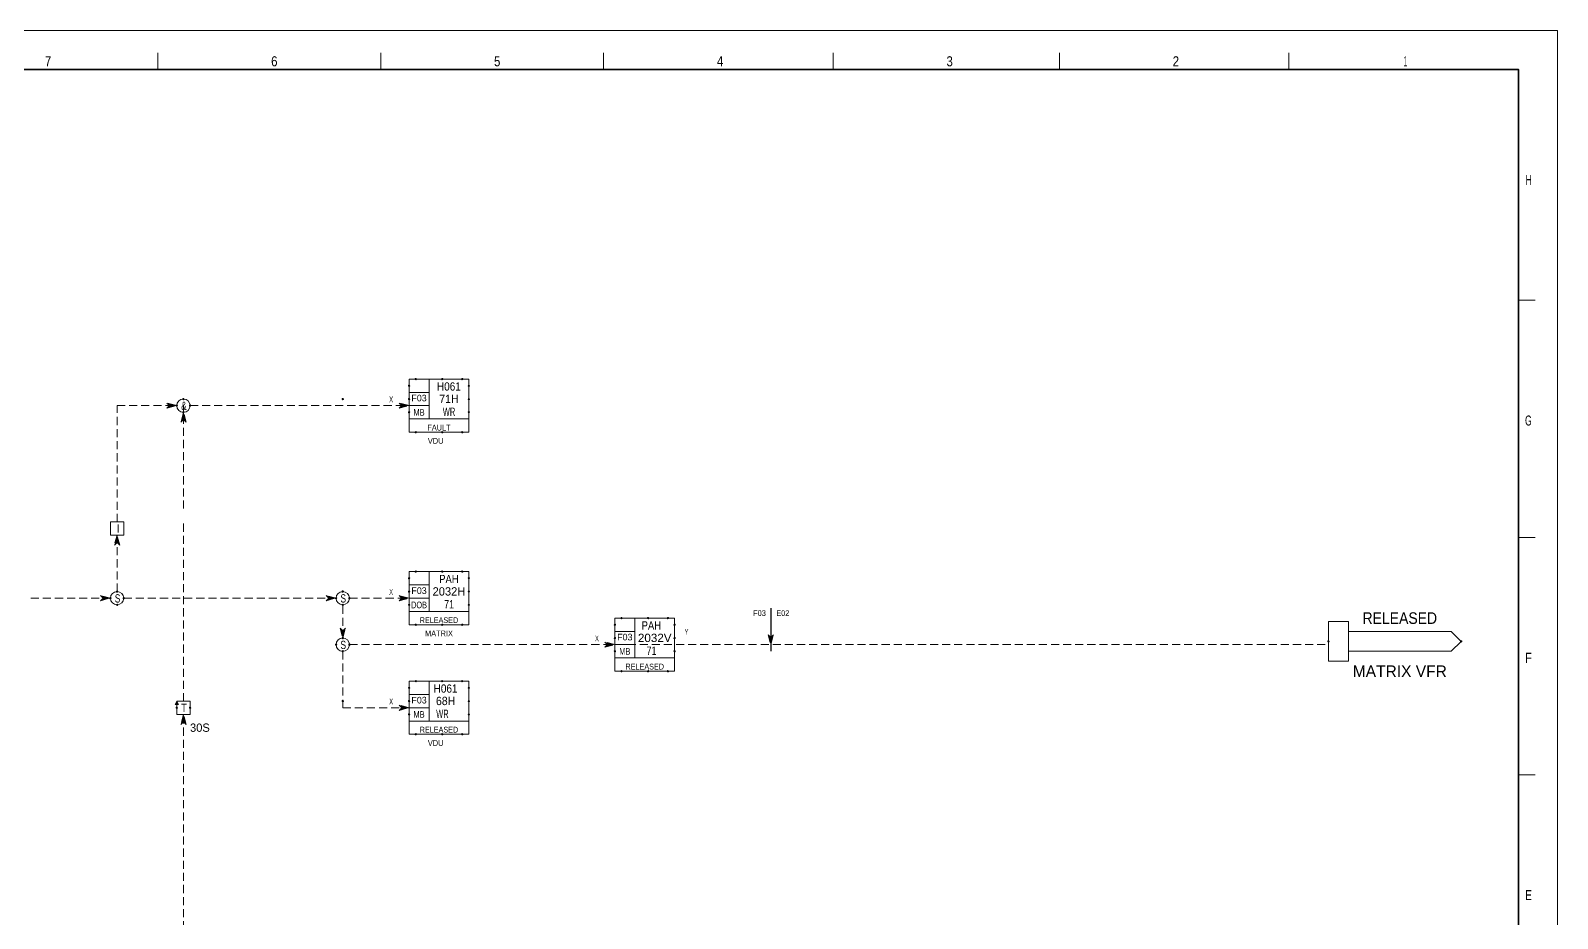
# Model space of a CAD drawing. Header units: millimetres. Extents: x 0 to 841, y 0 to 594.
# Drawn here: x 380.9 to 841, y 326.5 to 594 of the extents above; entities that cross this region are included whole.
import ezdxf
from ezdxf.enums import TextEntityAlignment as Align

# ---------------------------------------------------------------- set-up
doc = ezdxf.new("R2010")
doc.units = ezdxf.units.MM
doc.header["$LTSCALE"] = 0.81
doc.header["$PDMODE"] = 32
doc.header["$PDSIZE"] = 0.405
doc.linetypes.add('MEDIUM_DASHED', pattern=[4.5, 3, -1.5])
for name, color, linetype, lineweight in [('1', 7, 'Continuous', 13), ('46', 7, 'MEDIUM_DASHED', 13), ('48', 7, 'Continuous', 13), ('49', 7, 'Continuous', 13), ('50', 7, 'Continuous', 13), ('9', 7, 'Continuous', 13)]:
    doc.layers.add(name, color=color, linetype=linetype, lineweight=lineweight)
doc.layers.add('45', color=7, linetype='Continuous')

msp = doc.modelspace()

# ---------------------------------------------------------------- linework, layer by layer
at = {"layer": '1'}
for p, q in [((419.2969, 587.2614), (419.2969, 582.2276)), ((419.2969, 587.2614), (419.2969, 582.2276)), ((486.4551, 587.2614), (486.4551, 582.2276)), ((486.4551, 587.2614), (486.4551, 582.2276)), ((553.6134, 587.2614), (553.6134, 582.2276)), ((553.6134, 587.2614), (553.6134, 582.2276)), ((622.7764, 587.2614), (622.7764, 582.2276)), ((622.7764, 587.2614), (622.7764, 582.2276)), ((690.937, 587.2614), (690.937, 582.2276)), ((690.937, 587.2614), (690.937, 582.2276)), ((760.1, 587.2614), (760.1, 582.2276)), ((760.1, 587.2614), (760.1, 582.2276)), ((834.2748, 512.7606), (829.263, 512.7606)), ((834.2748, 512.7606), (829.263, 512.7606)), ((834.2748, 441.2795), (829.263, 441.2795)), ((834.2748, 441.2795), (829.263, 441.2795)), ((834.2748, 369.7992), (829.263, 369.7992)), ((834.2748, 369.7992), (829.263, 369.7992))]:
    msp.add_line(p, q, dxfattribs=at)
at = {"layer": '1', "lineweight": 25}
msp.add_line((604, 420), (604, 407), dxfattribs=at)
at = {"layer": '1', "lineweight": 35}
msp.add_lwpolyline([(829.263, 112.0142), (829.263, 582.2276), (10.3331, 582.2276), (10.3331, 10.3819)], dxfattribs=at)
msp.add_lwpolyline([(829.263, 112.0142), (829.263, 582.2276), (10.3331, 582.2276), (10.3331, 10.3819)], dxfattribs=at)
at = {"layer": '46'}
for p, q in [((407, 446), (407, 481)), ((427, 450), (427, 481)), ((429, 481), (495, 481)), ((407, 425), (407, 442)), ((427, 392), (427, 446)), ((381, 423), (405, 423)), ((409, 423), (473, 423)), ((475, 411), (475, 421)), ((475, 411), (475, 421)), ((477, 423), (495, 423)), ((475, 390), (475, 407)), ((477, 409), (772, 409)), ((427, 254), (427, 388)), ((475, 390), (495, 390))]:
    msp.add_line(p, q, dxfattribs=at)
msp.add_lwpolyline([(407, 481), (425, 481), (422, 481.8), (422.8, 481), (422, 480.2), (425, 481)], dxfattribs=at)
for points in [[(424.6, 481), (422.4, 481.6), (423, 481), (422.4, 480.4)], [(424.2, 481), (422.8, 481.4), (423.2, 481), (422.8, 480.6)], [(423.8, 481), (423.2, 481.2), (423.4, 481), (423.2, 480.8)], [(427, 479), (426.2, 476), (427, 476.8), (427.8, 476)], [(427, 478.6), (426.4, 476.4), (427, 477), (427.6, 476.4)], [(495, 481), (492, 481.8), (492.8, 481), (492, 480.2)], [(494.6, 481), (492.4, 481.6), (493, 481), (492.4, 480.4)], [(494.2, 481), (492.8, 481.4), (493.2, 481), (492.8, 480.6)], [(493.8, 481), (493.2, 481.2), (493.4, 481), (493.2, 480.8)], [(427, 478.2), (426.6, 476.8), (427, 477.2), (427.4, 476.8)], [(427, 477.8), (426.8, 477.2), (427, 477.4), (427.2, 477.2)], [(407, 442), (406.2, 439), (407, 439.8), (407.8, 439)], [(407, 441.6), (406.4, 439.4), (407, 440), (407.6, 439.4)], [(407, 441.2), (406.6, 439.8), (407, 440.2), (407.4, 439.8)], [(407, 440.8), (406.8, 440.2), (407, 440.4), (407.2, 440.2)], [(405.0157, 423.0315), (402.0157, 423.8315), (402.8157, 423.0315), (402.0157, 422.2315)], [(404.6157, 423.0315), (402.4157, 423.6315), (403.0157, 423.0315), (402.4157, 422.4315)], [(404.2157, 423.0315), (402.8157, 423.4315), (403.2157, 423.0315), (402.8157, 422.6315)], [(473.0157, 423.0315), (470.0157, 423.8315), (470.8157, 423.0315), (470.0157, 422.2315)], [(472.6157, 423.0315), (470.4157, 423.6315), (471.0157, 423.0315), (470.4157, 422.4315)], [(472.2157, 423.0315), (470.8157, 423.4315), (471.2157, 423.0315), (470.8157, 422.6315)], [(495, 423), (492, 423.8), (492.8, 423), (492, 422.2)], [(494.6, 423), (492.4, 423.6), (493, 423), (492.4, 422.4)], [(494.2, 423), (492.8, 423.4), (493.2, 423), (492.8, 422.6)], [(403.8157, 423.0315), (403.2157, 423.2315), (403.4157, 423.0315), (403.2157, 422.8315)], [(471.8157, 423.0315), (471.2157, 423.2315), (471.4157, 423.0315), (471.2157, 422.8315)], [(493.8, 423), (493.2, 423.2), (493.4, 423), (493.2, 422.8)], [(475, 411), (475.8, 414), (475, 413.2), (474.2, 414)], [(475.0315, 410.9843), (475.8315, 413.9843), (475.0315, 413.1843), (474.2315, 413.9843)], [(475, 411.4), (475.6, 413.6), (475, 413), (474.4, 413.6)], [(475.0315, 411.3843), (475.6315, 413.5843), (475.0315, 412.9843), (474.4315, 413.5843)], [(475, 411.8), (475.4, 413.2), (475, 412.8), (474.6, 413.2)], [(475.0315, 411.7843), (475.4315, 413.1843), (475.0315, 412.7843), (474.6315, 413.1843)], [(475, 412.2), (475.2, 412.8), (475, 412.6), (474.8, 412.8)], [(475.0315, 412.1843), (475.2315, 412.7843), (475.0315, 412.5843), (474.8315, 412.7843)], [(557, 409), (554, 409.8), (554.8, 409), (554, 408.2)], [(556.6, 409), (554.4, 409.6), (555, 409), (554.4, 408.4)], [(604, 409), (604.8, 412), (604, 411.2), (603.2, 412)], [(604, 409.4), (604.6, 411.6), (604, 411), (603.4, 411.6)], [(604, 409.8), (604.4, 411.2), (604, 410.8), (603.6, 411.2)], [(604, 410.2), (604.2, 410.8), (604, 410.6), (603.8, 410.8)], [(556.2, 409), (554.8, 409.4), (555.2, 409), (554.8, 408.6)], [(555.8, 409), (555.2, 409.2), (555.4, 409), (555.2, 408.8)], [(427, 388), (426.2, 385), (427, 385.8), (427.8, 385)], [(427, 387.6), (426.4, 385.4), (427, 386), (427.6, 385.4)], [(427, 387.2), (426.6, 385.8), (427, 386.2), (427.4, 385.8)], [(427, 386.8), (426.8, 386.2), (427, 386.4), (427.2, 386.2)], [(495, 390), (492, 390.8), (492.8, 390), (492, 389.2)], [(494.6, 390), (492.4, 390.6), (493, 390), (492.4, 389.4)], [(494.2, 390), (492.8, 390.4), (493.2, 390), (492.8, 389.6)], [(493.8, 390), (493.2, 390.2), (493.4, 390), (493.2, 389.8)]]:
    msp.add_lwpolyline(points, close=True, dxfattribs=at)
for p in [(475, 483), (475, 425), (475, 411), (475, 392)]:
    msp.add_point(p, dxfattribs=at)
at = {"layer": '48'}
for p, q in [((501, 489), (501, 477)), ((495, 485), (501, 485)), ((495, 481), (501, 481)), ((501, 431), (501, 419)), ((495, 427), (501, 427)), ((495, 423), (501, 423)), ((563, 417), (563, 405)), ((557, 413), (563, 413)), ((557, 409), (563, 409)), ((501, 398), (501, 386)), ((495, 394), (501, 394)), ((495, 390), (501, 390))]:
    msp.add_line(p, q, dxfattribs=at)
for points in [[(495, 489), (513, 489), (513, 477), (495, 477)], [(405, 442), (409, 442), (409, 446), (405, 446)], [(495, 431), (513, 431), (513, 419), (495, 419)], [(557, 417), (575, 417), (575, 405), (557, 405)], [(495, 398), (513, 398), (513, 386), (495, 386)], [(425, 392), (424.5, 391), (425.5, 391)], [(425, 388), (429, 388), (429, 392), (425, 392)]]:
    msp.add_lwpolyline(points, close=True, dxfattribs=at)
for points in [[(495, 477), (495, 473), (513, 473), (513, 477)], [(495, 419), (495, 415), (513, 415), (513, 419)], [(557, 405), (557, 401), (575, 401), (575, 405)], [(424.6378, 391.1024), (425.0315, 391.7323), (425.3465, 391.1024), (424.7953, 391.1024), (425.0315, 391.4961), (425.189, 391.1811), (424.9528, 391.1811)], [(495, 386), (495, 382), (513, 382), (513, 386)]]:
    msp.add_lwpolyline(points, dxfattribs=at)
for centre in [(427, 481), (407, 423), (475, 423), (475, 423), (475, 409), (475, 409)]:
    msp.add_circle(centre, 2, dxfattribs=at)
for p in [(497, 489), (505, 489), (511, 489), (427, 483), (495, 487), (495, 483), (513, 487), (513, 483), (425, 481), (427, 479), (429, 481), (495, 479), (513, 479), (497, 473), (505, 473), (511, 473), (495, 429), (497, 431), (505, 431), (511, 431), (513, 429), (407, 425), (475, 425), (495, 425), (513, 425), (405, 423), (407, 421), (409, 423), (473, 423), (475, 421), (477, 423), (495, 421), (513, 421), (497, 415), (505, 415), (511, 415), (557, 415), (559, 417), (567, 417), (573, 417), (575, 415), (475, 411), (557, 411), (575, 411), (473, 409), (475, 407), (477, 409), (557, 407), (575, 407), (559, 401), (567, 401), (573, 401), (495, 396), (497, 398), (505, 398), (511, 398), (513, 396), (495, 392), (513, 392), (425, 390), (429, 390), (495, 388), (513, 388), (497, 382), (505, 382), (511, 382)]:
    msp.add_point(p, dxfattribs=at)
at = {"layer": '49'}
for p, q in [((778, 416), (772, 416)), ((778, 404), (778, 416)), ((809, 413), (778, 413)), ((809, 407), (778, 407))]:
    msp.add_line(p, q, dxfattribs=at)
for points in [[(772, 416), (772, 404), (778, 404)], [(809, 413), (812, 410), (809, 407)]]:
    msp.add_lwpolyline(points, dxfattribs=at)
for p in [(772, 410), (812, 410)]:
    msp.add_point(p, dxfattribs=at)
at = {"layer": '9'}
msp.add_lwpolyline([(0, 0), (841, 0), (841, 594), (0, 594)], close=True, dxfattribs=at)
msp.add_lwpolyline([(0, 0), (841, 0), (841, 594), (0, 594)], close=True, dxfattribs=at)

# ---------------------------------------------------------------- texts
at = {"layer": '1'}
for s, width, p in [('7', 0.85, (386.2244, 583.2346)), ('7', 0.85, (386.2244, 583.2346)), ('6', 0.85, (454.385, 583.2346)), ('6', 0.85, (454.385, 583.2346)), ('5', 0.85, (521.5433, 583.2346)), ('5', 0.85, (521.5433, 583.2346)), ('4', 0.85, (588.7016, 583.2346)), ('4', 0.85, (588.7016, 583.2346)), ('3', 0.85, (657.8646, 583.2346)), ('3', 0.85, (657.8646, 583.2346)), ('2', 0.85, (726.0252, 583.2346)), ('2', 0.85, (726.0252, 583.2346)), ('1', 0.4, (795.1799, 583.2346)), ('1', 0.4, (795.1799, 583.2346))]:
    msp.add_text(s, height=3.02, dxfattribs=dict(at, width=width)).set_placement(p, align=Align.CENTER)
for s, width, p in [('H', 0.65, (833.2709, 547.4945)), ('H', 0.65, (833.2709, 547.4945)), ('G', 0.65, (833.2709, 475.0071)), ('G', 0.65, (833.2709, 475.0071)), ('F', 0.8, (833.2709, 403.526)), ('F', 0.8, (833.2709, 403.526)), ('E', 0.75, (833.2709, 332.0449)), ('E', 0.75, (833.2709, 332.0449))]:
    msp.add_text(s, height=3.02, dxfattribs=dict(at, width=width)).set_placement(p, align=Align.RIGHT)
at = {"layer": '45'}
for s, width, p in [('X', 0.6, (489, 482.011)), ('X', 0.6, (489, 424.011)), ('F03', 0.95, (598.6614, 417.626)), ('E02', 0.9, (605.6614, 417.626)), ('X', 0.6, (551, 410.011)), ('Y', 0.6, (578, 412.011)), ('X', 0.6, (489, 391.011))]:
    msp.add_text(s, height=1.75, dxfattribs=dict(at, width=width)).set_placement(p)
at = {"layer": '49', "width": 0.9}
msp.add_text('RELEASED', height=3.5, dxfattribs=at).set_placement((793.5, 415.2504), align=Align.CENTER)
at = {"layer": '49'}
msp.add_text('MATRIX VFR', height=3.5, dxfattribs=at).set_placement((793.5, 399.2504), align=Align.CENTER)
at = {"layer": '50'}
for s, height, width, p in [('H061', 2.5, 0.9, (506.9913, 485.5331)), ('71H', 2.5, 0.95, (507, 481.7969)), ('&', 2.5, 0.75, (427.1575, 479.6866)), ('MB', 2, 0.7, (497.9937, 477.9685)), ('WR', 2.5, 0.65, (507.0315, 477.9189)), ('FAULT', 1.75, 0.95, (504, 473.511)), ('VDU', 1.75, 0.8, (503.0004, 469.511)), ('I', 2.5, 0.9, (407.315, 442.7496)), ('PAH', 2.5, 0.85, (506.9913, 427.5331)), ('S', 2.5, 0.75, (407.1579, 421.6866)), ('S', 2.5, 0.75, (475.1579, 421.6866)), ('S', 2.5, 0.75, (475.1579, 421.6866)), ('DOB', 2, 0.8, (497.9941, 419.9685)), ('71', 2.5, 0.8, (507.0311, 419.9189)), ('RELEASED', 1.75, 0.9, (504, 415.511)), ('PAH', 2.5, 0.85, (567.9913, 413.5331)), ('S', 2.5, 0.75, (475.1579, 407.6866)), ('S', 2.5, 0.75, (475.1579, 407.6866)), ('MATRIX', 1.75, 0.95, (503.9996, 411.511)), ('2032V', 2.5, 1.05, (569, 409.7969)), ('MB', 2, 0.7, (559.9937, 405.9685)), ('71', 2.5, 0.8, (568.0311, 405.9189)), ('RELEASED', 1.75, 0.9, (566, 401.511)), ('H061', 2.5, 0.9, (505.9913, 394.5331)), ('T', 2.5, 0.85, (427.1579, 388.6866)), ('68H', 2.5, 0.95, (506, 390.7969)), ('MB', 2, 0.7, (497.9937, 386.9685)), ('WR', 2.5, 0.65, (505.0315, 386.9189)), ('RELEASED', 1.75, 0.9, (504, 382.511)), ('VDU', 1.75, 0.8, (503.0004, 378.511))]:
    msp.add_text(s, height=height, dxfattribs=dict(at, width=width)).set_placement(p, align=Align.CENTER)
for s, height, p in [('F03', 2, (498, 482.2835)), ('F03', 2, (498, 424.2835)), ('2032H', 2.5, (506.9996, 423.7969)), ('F03', 2, (560, 410.2835)), ('F03', 2, (498, 391.2835)), ('30S', 2.5, (431.9677, 382.7496))]:
    msp.add_text(s, height=height, dxfattribs=at).set_placement(p, align=Align.CENTER)

doc.saveas('drawing.dxf')
